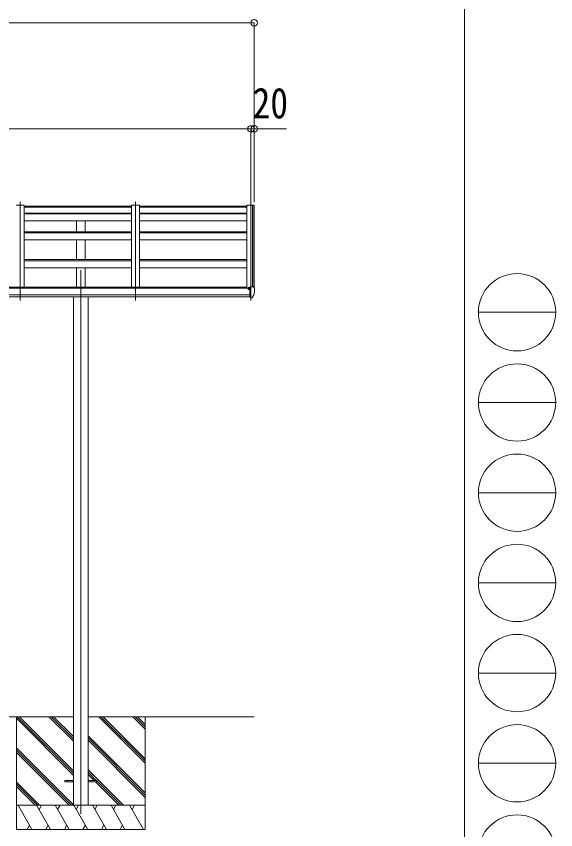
# Model space of a CAD drawing. Units: millimetres at full size, sheet at 1:40; details may follow other scales. Extents: x -11181 to 11305, y -7804 to 7716.
# Drawn here: x 7957 to 11305, y -4656 to 394 of the extents above; entities that cross this region are included whole.
import ezdxf
from ezdxf.enums import TextEntityAlignment as Align

# ---------------------------------------------------------------- set-up
doc = ezdxf.new("R2010")
doc.units = ezdxf.units.MM
doc.header["$LTSCALE"] = 40
doc.header["$PDMODE"] = 32
doc.header["$PDSIZE"] = 40
for name, color, linetype, lineweight in [('0-0_0', 7, 'Continuous', 9), ('0-1_本体', 4, 'Continuous', 9), ('0-2_部品', 7, 'Continuous', 9), ('0-8_PARTS2', 2, 'Continuous', 9), ('0-A_寸法', 6, 'Continuous', 9), ('F-0_240', 7, 'Continuous', 9)]:
    doc.layers.add(name, color=color, linetype=linetype, lineweight=lineweight)
doc.styles.add('ＭＳ ゴシック', font='')
doc.styles.get('ＭＳ ゴシック').set_extended_font_data('MS Gothic')

msp = doc.modelspace()

# ---------------------------------------------------------------- linework, layer by layer
at = {"layer": '0-0_0'}
for p, q in [((8312, -3954.08), (5502.4, -3954.08)), ((7957.2, -3954.08), (7957.2, -4654.08)), ((8312, -4318.39), (7957.2, -3963.59)), ((8312, -4304.25), (7961.83, -3954.08)), ((8312, -4290.11), (7975.97, -3954.08)), ((8312, -4106.26), (8159.82, -3954.08)), ((8312, -4092.12), (8173.96, -3954.08)), ((8312, -4077.97), (8188.11, -3954.08)), ((9433.2, -3954.08), (8402.4, -3954.08)), ((8757.2, -4243.09), (8468.19, -3954.08)), ((8757.2, -4228.95), (8482.33, -3954.08)), ((8757.2, -4214.81), (8496.47, -3954.08)), ((8757.2, -4030.96), (8680.32, -3954.08)), ((8757.2, -4016.82), (8694.46, -3954.08)), ((8757.2, -4002.68), (8708.61, -3954.08)), ((8757.2, -3954.08), (8757.2, -4654.08)), ((8757.2, -4426.94), (8402.4, -4072.14)), ((8757.2, -4441.08), (8402.4, -4086.28)), ((8757.2, -4455.22), (8402.4, -4100.42)), ((8312, -4502.24), (7957.2, -4147.44)), ((8299.7, -4504.08), (7957.2, -4161.58)), ((8285.56, -4504.08), (7957.2, -4175.72)), ((8622.21, -4504.08), (8402.4, -4284.27)), ((8453.56, -4349.57), (8402.4, -4298.41)), ((8439.42, -4349.57), (8402.4, -4312.56)), ((8101.71, -4504.08), (7957.2, -4359.57)), ((8087.57, -4504.08), (7957.2, -4373.71)), ((8073.43, -4504.08), (7957.2, -4387.86)), ((8593.93, -4504.08), (8448.42, -4358.57)), ((8608.07, -4504.08), (8457.2, -4353.21)), ((7957.2, -4504.08), (8757.2, -4504.08)), ((8054.09, -4654.08), (7967.49, -4504.08)), ((8169.56, -4654.08), (8082.96, -4504.08)), ((8112.96, -4504.08), (8097.96, -4530.06)), ((8285.03, -4654.08), (8198.43, -4504.08)), ((8213.43, -4530.06), (8228.43, -4504.08)), ((8400.5, -4654.08), (8313.9, -4504.08)), ((8328.9, -4530.06), (8343.9, -4504.08)), ((8515.97, -4654.08), (8429.37, -4504.08)), ((8444.37, -4530.06), (8459.37, -4504.08)), ((8631.44, -4654.08), (8544.84, -4504.08)), ((8559.84, -4530.06), (8574.84, -4504.08)), ((8746.91, -4654.08), (8660.31, -4504.08)), ((8675.31, -4530.06), (8690.31, -4504.08)), ((8039.09, -4628.1), (8024.1, -4654.08)), ((8154.56, -4628.1), (8139.57, -4654.08)), ((8270.03, -4628.1), (8255.04, -4654.08)), ((8385.5, -4628.1), (8370.51, -4654.08)), ((8500.97, -4628.1), (8485.97, -4654.08)), ((8616.44, -4628.1), (8601.45, -4654.08)), ((8757.2, -4654.08), (7957.2, -4654.08))]:
    msp.add_line(p, q, dxfattribs=at)
at = {"layer": '0-1_本体'}
for p, q in [((7956.2, -777.84), (8006.2, -777.84)), ((8006.2, -777.84), (8006.2, -1284.46)), ((8006.2, -783.93), (8672.2, -783.93)), ((8672.2, -790.84), (8006.2, -790.84)), ((8672.2, -777.84), (8672.2, -1284.46)), ((8672.2, -777.84), (8722.2, -777.84)), ((8722.2, -777.84), (8722.2, -1284.46)), ((8722.2, -783.93), (9388.2, -783.93)), ((9388.2, -790.84), (8722.2, -790.84)), ((9388.2, -777.84), (9388.2, -1294.87)), ((9424.12, -778.05), (9423.5, -779.67)), ((9424.2, -777.93), (9424.2, -1284.69)), ((9432.26, -778.26), (9424.42, -777.85)), ((9433.2, -779.15), (9433.21, -1291.23)), ((8672.2, -828.64), (8006.2, -828.64)), ((8672.2, -831.75), (8006.2, -831.75)), ((9388.2, -828.64), (8722.2, -828.64)), ((9388.2, -831.75), (8722.2, -831.75)), ((8672.2, -876.4), (8006.2, -876.4)), ((8329.7, -943.31), (8329.7, -876.4)), ((8384.7, -943.31), (8384.7, -876.4)), ((9388.2, -876.4), (8722.2, -876.4)), ((8672.2, -944.65), (8006.2, -944.65)), ((8672.2, -950.84), (8006.2, -950.84)), ((9388.2, -944.65), (8722.2, -944.65)), ((9388.2, -950.84), (8722.2, -950.84)), ((8672.2, -994.65), (8006.2, -994.65)), ((8329.7, -1116.2), (8329.7, -994.65)), ((8384.7, -1116.2), (8384.7, -994.65)), ((9388.2, -994.65), (8722.2, -994.65)), ((8672.2, -1116.2), (8006.2, -1116.2)), ((8672.2, -1123.2), (8006.2, -1123.2)), ((9388.2, -1116.2), (8722.2, -1116.2)), ((9388.2, -1123.2), (8722.2, -1123.2)), ((8672.2, -1166.75), (8006.2, -1166.75)), ((8329.7, -1288.16), (8329.7, -1166.75)), ((8384.7, -1288.16), (8384.7, -1166.75)), ((9388.2, -1166.75), (8722.2, -1166.75)), ((4407.7, -1294.87), (9406.7, -1294.87)), ((4431.2, -1288.16), (9383.2, -1288.16)), ((9383.2, -1294.87), (9383.2, -1288.16)), ((9406.7, -1336.09), (4407.7, -1336.09)), ((4407.7, -1347.94), (9406.7, -1347.87)), ((8312, -1348.03), (8312, -4504.1)), ((8402.4, -1348.03), (8402.4, -4504.1))]:
    msp.add_line(p, q, dxfattribs=at)
msp.add_lwpolyline([(9423.5, -1284.69), (9423.5, -777.84), (9388.2, -777.84)], dxfattribs=at)
msp.add_circle((9399.23, -1299.6), 3, dxfattribs=at)
for centre, radius, start, end in [((9424.41, -778.15), 0.301, 87.13321, 158.93673), ((9432.2, -779.26), 1, 6.67014, 87)]:
    msp.add_arc(centre, radius, start, end, dxfattribs=at)
at = {"layer": '0-2_部品'}
for p, q in [((9396.9, -1290.53), (9396.9, -1294.86)), ((9411.9, -1289.36), (9397.9, -1289.42)), ((9401.4, -1289.41), (9401.4, -1287.51)), ((9401.9, -1299.59), (9401.6, -1299.59)), ((9402.43, -1299.59), (9401.9, -1299.59)), ((9402.23, -1287.09), (9411.9, -1286.37)), ((9406.9, -1294.41), (9413.4, -1294.01)), ((9411.9, -1285.59), (9413.4, -1285.59)), ((9411.9, -1285.59), (9411.9, -1291.76)), ((9413.4, -1353.18), (9413.4, -1284.68)), ((9428.49, -1285.25), (9432.56, -1291.05)), ((9435.4, -1294.05), (9435.4, -1294.68)), ((9406.9, -1349.98), (9412.4, -1349.98)), ((9412.9, -1350.98), (9412.4, -1349.98)), ((9413.4, -1350.98), (9412.9, -1350.98)), ((9414.9, -1353.09), (9413.4, -1353.18)), ((9414.9, -1353.09), (9418.61, -1352.86)), ((9421.03, -1351.37), (9430.77, -1335.99))]:
    msp.add_line(p, q, dxfattribs=at)
at = {"layer": '0-2_部品', "color": 4}
for p, q in [((8257.4, -4349.57), (8257.4, -4358.57)), ((8312.4, -4349.57), (8257.4, -4349.57)), ((8312.4, -4358.57), (8257.4, -4358.57)), ((8457.4, -4349.57), (8402.4, -4349.57)), ((8457.4, -4358.57), (8402.4, -4358.57)), ((8457.4, -4349.57), (8457.4, -4358.57))]:
    msp.add_line(p, q, dxfattribs=at)
at = {"layer": '0-2_部品'}
for points in [[(9396.9, -1297.98), (9396.9, -1299.59), (9396.43, -1299.59)], [(9401.6, -1298.41), (9401.6, -1299.59), (9396.9, -1299.59)], [(9402.23, -1287.09), (9402.06, -1287.11), (9401.9, -1287.14), (9401.76, -1287.19), (9401.64, -1287.24), (9401.54, -1287.3), (9401.46, -1287.36), (9401.42, -1287.44), (9401.4, -1287.51)], [(9406.9, -1349.98), (9406.9, -1291.76), (9411.9, -1291.76)], [(9413.4, -1284.68), (9425.4, -1284.68), (9427.73, -1284.82)], [(9413.4, -1339.29), (9410.24, -1338.88), (9406.9, -1338.45)]]:
    msp.add_lwpolyline(points, dxfattribs=at)
for centre, radius, start, end in [((9399.4, -1299.59), 2.5, 28.35764, 180), ((9399.4, -1299.59), 2.5, 0, 28.35764), ((9427.67, -1285.82), 1, 35, 86.5), ((9242.91, -1294.68), 192.49, 347.8767, 359.9992), ((9432.4, -1294.05), 3, 0, 87), ((9418.43, -1349.87), 3, 273.5, 330), ((9428.17, -1334.49), 3, 330, 348.16652)]:
    msp.add_arc(centre, radius, start, end, dxfattribs=at)
msp.add_ellipse((9397.9, -1290.52), major_axis=(0.02, 1.1), ratio=0.906239, start_param=0.0206394, end_param=1.5914357, dxfattribs=at)
at = {"layer": '0-8_PARTS2'}
for p, q in [((7981.2, -757.1), (7981.2, -1371.29)), ((8697.2, -757.1), (8697.2, -1371.29)), ((9413.2, -757.1), (9413.2, -1371.29)), ((8357.2, -1182.48), (8357.2, -4557.71))]:
    msp.add_line(p, q, dxfattribs=at)
at = {"layer": '0-A_寸法'}
for p, q in [((-630.79, 353.03), (9433.2, 353.03)), ((9433.2, 353.03), (9433.2, -305.07)), ((9413.2, -305.07), (4401.2, -305.07)), ((9413.2, -305.07), (9413.2, -760.64)), ((9413.2, -305.07), (9413.2, -760.64)), ((9413.2, -305.07), (9433.2, -305.07)), ((9433.2, -305.07), (9433.2, -760.64)), ((9433.2, -305.07), (9633.2, -305.07))]:
    msp.add_line(p, q, dxfattribs=at)
for p in [(9433.2, 353.03), (9413.2, -305.07), (9433.2, -305.07)]:
    msp.add_point(p, dxfattribs=at)
at = {"layer": 'F-0_240', "color": 5}
msp.add_line((10739.39, 7716.46), (10739.39, -7803.54), dxfattribs=at)
at = {"layer": 'F-0_240', "color": 4}
for p, q in [((10824.88, -1443.54), (11304.88, -1443.54)), ((10824.88, -2003.54), (11304.88, -2003.54)), ((10824.88, -2563.54), (11304.88, -2563.54)), ((10824.88, -3123.54), (11304.88, -3123.54)), ((10824.88, -3683.54), (11304.88, -3683.54)), ((10824.88, -4243.54), (11304.88, -4243.54))]:
    msp.add_line(p, q, dxfattribs=at)
for centre in [(11064.88, -1443.54), (11064.88, -2003.54), (11064.88, -2563.54), (11064.88, -3123.54), (11064.88, -3683.54), (11064.88, -4243.54), (11064.88, -4803.54)]:
    msp.add_circle(centre, 240, dxfattribs=at)

# ---------------------------------------------------------------- texts
at = {"layer": '0-A_寸法', "color": 7, "style": 'ＭＳ ゴシック', "width": 0.85}
msp.add_text('20', height=190.6, dxfattribs=at).set_placement((9423.2, -297.07), align=Align.BOTTOM_LEFT)

doc.saveas('drawing.dxf')
